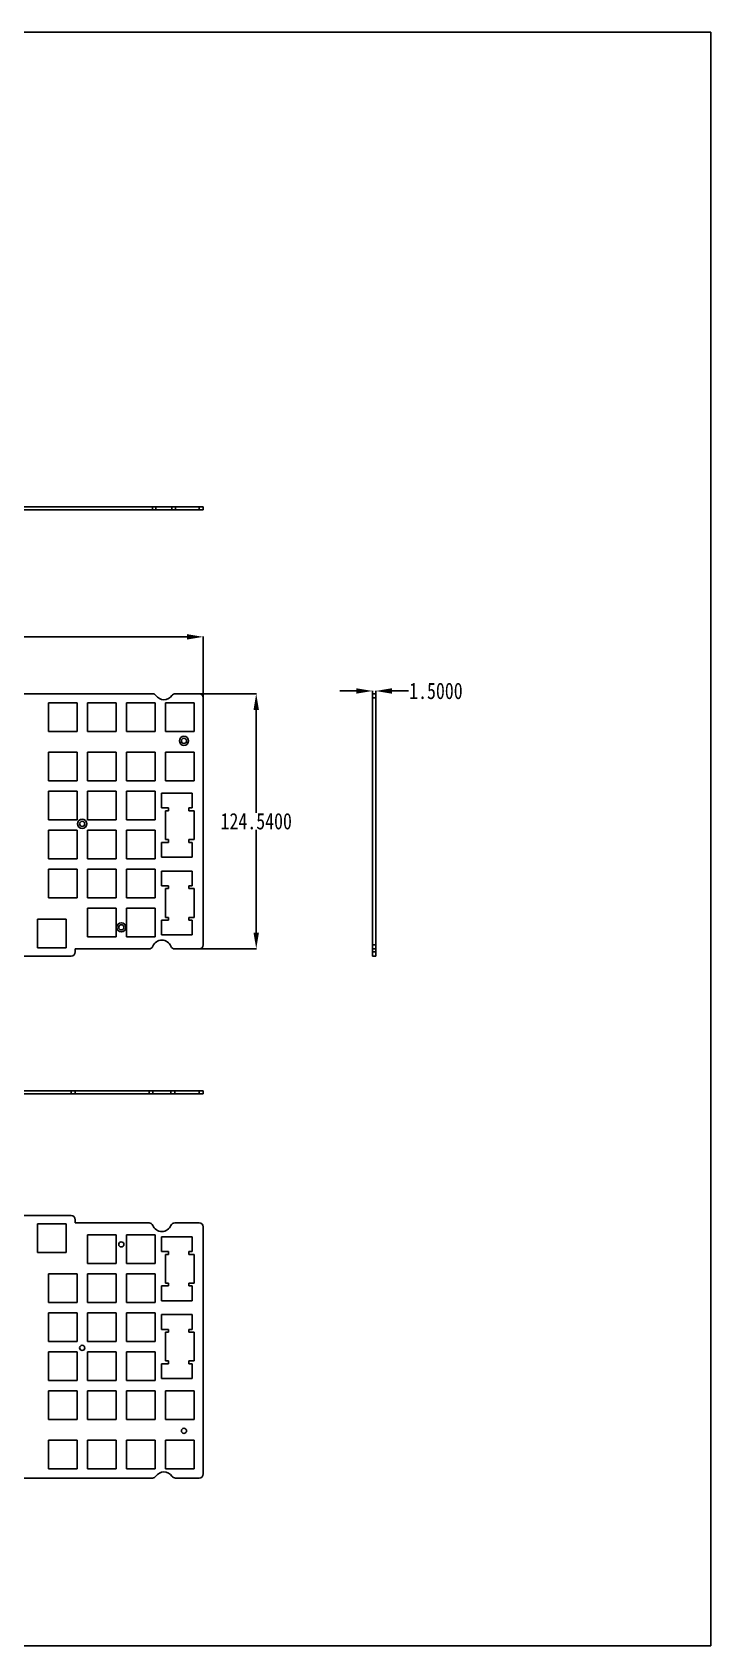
# Model space of a CAD drawing. Header units: inches. Extents: x 0 to 787, y 0 to 787.
# Drawn here: x 456 to 787, y 0 to 787 of the extents above; entities that cross this region are included whole.
import ezdxf

# ---------------------------------------------------------------- set-up
doc = ezdxf.new("R2010")
doc.units = ezdxf.units.IN
doc.header["$LTSCALE"] = 51.326917
doc.header["$MEASUREMENT"] = 0
doc.header["$PDMODE"] = 3
doc.header["$PDSIZE"] = 0.3125
doc.layers.get('0').update_dxf_attribs({"linetype": 'CONTINUOUS'})
doc.layers.get('Defpoints').update_dxf_attribs({"linetype": 'CONTINUOUS'})
doc.styles.get("Standard").update_dxf_attribs({"font": 'txt', "width": 0.8})
doc.dimstyles.get("Standard").update_dxf_attribs({"dimtxt": 0.15625, "dimasz": 0.1875, "dimexe": 0.125, "dimexo": 0.0625, "dimgap": 0.09, "dimtad": 0, "dimtih": 1, "dimtoh": 1, "dimzin": 4, "dimdsep": 46, "dimtxsty": 'Standard', "dimblk": '_FILLED', "dimblk1": '_FILLED', "dimblk2": '_FILLED', "dimcen": 0.09, "dimazin": 1, "dimtp": 0.01, "dimtm": 0.01, "dimtfac": 1, "dimtofl": 0, "dimtmove": 0, "dimatfit": 3, "dimldrblk": '_FILLED', "dimfxl": 1, "dimtolj": 1, "dimtzin": 4, "dimarcsym": 0})

# ---------------------------------------------------------------- blocks, each defined once
blk = doc.blocks.new('_FILLED')
at = {"color": 0, "linetype": 'ByBlock'}
blk.add_solid([(0, 0), (-1, 0.167), (-1, -0.167)], dxfattribs=at)
blk = doc.blocks.new('*D2')
at = {"color": 0, "lineweight": -2, "transparency": 16777216}
for p, q in [((537.67, 464.61), (565.58, 464.61)), ((565.46, 456.61), (565.46, 406.43)), ((565.46, 348.07), (565.46, 398.25)), ((537.67, 340.07), (565.58, 340.07))]:
    blk.add_line(p, q, dxfattribs=at)
at = {"layer": 'Defpoints', "color": 0, "transparency": 16777216}
for p in [(537.6, 464.61), (537.6, 340.07), (565.46, 340.07)]:
    blk.add_point(p, dxfattribs=at)
at = {"color": 0, "lineweight": -2, "transparency": 16777216, "xscale": 8, "yscale": 8, "zscale": 8}
for p, rotation in [((565.46, 464.61), 90), ((565.46, 340.07), 270)]:
    blk.add_blockref('_FILLED', p, dxfattribs=dict(at, rotation=rotation))
at = {"color": 0, "transparency": 16777216, "insert": (565.46, 402.34), "char_height": 8, "attachment_point": 5}
blk.add_mtext('\\A1;124.5400', dxfattribs=at)
blk = doc.blocks.new('*D3')
at = {"color": 0, "lineweight": -2, "transparency": 16777216}
for p, q in [((163.15, 462.67), (163.15, 492.48)), ((171.15, 492.35), (329.95, 492.35)), ((531.6, 492.35), (372.8, 492.35)), ((539.6, 462.67), (539.6, 492.48))]:
    blk.add_line(p, q, dxfattribs=at)
at = {"layer": 'Defpoints', "color": 0, "transparency": 16777216}
for p in [(539.6, 492.35), (163.15, 462.61), (539.6, 462.61)]:
    blk.add_point(p, dxfattribs=at)
at = {"color": 0, "lineweight": -2, "transparency": 16777216, "xscale": 8, "yscale": 8, "zscale": 8, "rotation": 180}
blk.add_blockref('_FILLED', (163.15, 492.35), dxfattribs=at)
at = {"color": 0, "lineweight": -2, "transparency": 16777216, "xscale": 8, "yscale": 8, "zscale": 8}
blk.add_blockref('_FILLED', (539.6, 492.35), dxfattribs=at)
at = {"color": 0, "transparency": 16777216, "insert": (351.38, 492.35), "char_height": 8, "attachment_point": 5}
blk.add_mtext('\\A1;376.4500', dxfattribs=at)
blk = doc.blocks.new('*D4')
at = {"color": 0, "lineweight": -2, "transparency": 16777216}
for p, q in [((614.28, 465.94), (606.28, 465.94)), ((622.28, 462.67), (622.28, 466.06)), ((623.78, 462.67), (623.78, 466.06)), ((631.78, 465.94), (639.78, 465.94))]:
    blk.add_line(p, q, dxfattribs=at)
at = {"layer": 'Defpoints', "color": 0, "transparency": 16777216}
for p in [(623.78, 465.94), (622.28, 462.61), (623.78, 462.61)]:
    blk.add_point(p, dxfattribs=at)
at = {"color": 0, "lineweight": -2, "transparency": 16777216, "xscale": 8, "yscale": 8, "zscale": 8}
blk.add_blockref('_FILLED', (622.28, 465.94), dxfattribs=at)
at = {"color": 0, "lineweight": -2, "transparency": 16777216, "xscale": 8, "yscale": 8, "zscale": 8, "rotation": 180}
blk.add_blockref('_FILLED', (623.78, 465.94), dxfattribs=at)
at = {"color": 0, "transparency": 16777216, "insert": (653.2, 465.94), "char_height": 8, "attachment_point": 5}
blk.add_mtext('\\A1;1.5000', dxfattribs=at)

msp = doc.modelspace()

# ---------------------------------------------------------------- linework, layer by layer
at = {"color": 7, "linetype": 'Continuous'}
for p, q in [((0, 787.40157), (787.40157, 787.40157)), ((787.40157, 0), (787.40157, 787.40157)), ((163.15295, 555.86811), (539.60295, 555.86811)), ((163.15295, 554.36811), (539.60295, 554.36811)), ((514.78563, 554.36811), (514.78563, 555.86811)), ((516.44261, 555.86811), (516.44261, 554.36811)), ((524.31329, 554.36811), (524.31329, 555.86811)), ((525.97028, 555.86811), (525.97028, 554.36811)), ((537.60295, 554.36811), (537.60295, 555.86811)), ((539.60295, 555.86811), (539.60295, 554.36811)), ((411.97028, 464.61055), (514.78563, 464.61055)), ((525.97028, 464.61055), (537.60295, 464.61055)), ((622.2815, 464.61055), (622.2815, 336.57055)), ((622.2815, 464.61055), (623.7815, 464.61055)), ((623.7815, 336.57055), (623.7815, 464.61055)), ((463.95295, 460.11055), (477.95295, 460.11055)), ((463.95295, 446.11055), (463.95295, 460.11055)), ((477.95295, 460.11055), (477.95295, 446.11055)), ((483.00295, 460.11055), (497.00295, 460.11055)), ((483.00295, 446.11055), (483.00295, 460.11055)), ((497.00295, 460.11055), (497.00295, 446.11055)), ((502.05295, 460.11055), (516.05295, 460.11055)), ((502.05295, 446.11055), (502.05295, 460.11055)), ((516.05295, 460.11055), (516.05295, 446.11055)), ((521.10295, 460.11055), (535.10295, 460.11055)), ((521.10295, 446.11055), (521.10295, 460.11055)), ((535.10295, 460.11055), (535.10295, 446.11055)), ((539.60295, 462.61055), (539.60295, 342.07055)), ((623.7815, 462.61055), (622.2815, 462.61055)), ((477.95295, 446.11055), (463.95295, 446.11055)), ((497.00295, 446.11055), (483.00295, 446.11055)), ((516.05295, 446.11055), (502.05295, 446.11055)), ((535.10295, 446.11055), (521.10295, 446.11055)), ((463.95295, 436.11055), (477.95295, 436.11055)), ((463.95295, 422.11055), (463.95295, 436.11055)), ((477.95295, 436.11055), (477.95295, 422.11055)), ((483.00295, 436.11055), (497.00295, 436.11055)), ((483.00295, 422.11055), (483.00295, 436.11055)), ((497.00295, 436.11055), (497.00295, 422.11055)), ((502.05295, 436.11055), (516.05295, 436.11055)), ((502.05295, 422.11055), (502.05295, 436.11055)), ((516.05295, 436.11055), (516.05295, 422.11055)), ((521.10295, 436.11055), (535.10295, 436.11055)), ((521.10295, 422.11055), (521.10295, 436.11055)), ((535.10295, 436.11055), (535.10295, 422.11055)), ((477.95295, 422.11055), (463.95295, 422.11055)), ((497.00295, 422.11055), (483.00295, 422.11055)), ((516.05295, 422.11055), (502.05295, 422.11055)), ((535.10295, 422.11055), (521.10295, 422.11055)), ((463.95295, 417.06055), (477.95295, 417.06055)), ((463.95295, 403.06055), (463.95295, 417.06055)), ((477.95295, 417.06055), (477.95295, 403.06055)), ((483.00295, 417.06055), (497.00295, 417.06055)), ((483.00295, 403.06055), (483.00295, 417.06055)), ((497.00295, 417.06055), (497.00295, 403.06055)), ((502.05295, 417.06055), (516.05295, 417.06055)), ((502.05295, 403.06055), (502.05295, 417.06055)), ((516.05295, 417.06055), (516.05295, 403.06055)), ((519.16295, 416.07055), (534.10295, 416.07055)), ((519.16295, 408.87055), (519.16295, 416.07055)), ((534.10295, 416.07055), (534.10295, 408.87055)), ((477.95295, 403.06055), (463.95295, 403.06055)), ((497.00295, 403.06055), (483.00295, 403.06055)), ((516.05295, 403.06055), (502.05295, 403.06055)), ((522.60295, 408.87055), (519.16295, 408.87055)), ((521.10295, 407.47055), (522.60295, 407.47055)), ((521.10295, 393.47055), (521.10295, 407.47055)), ((522.60295, 407.47055), (522.60295, 408.87055)), ((534.10295, 408.87055), (532.60295, 408.87055)), ((532.60295, 408.87055), (532.60295, 407.47055)), ((532.60295, 407.47055), (535.10295, 407.47055)), ((535.10295, 407.47055), (535.10295, 393.47055)), ((463.95295, 398.01055), (477.95295, 398.01055)), ((463.95295, 384.01055), (463.95295, 398.01055)), ((477.95295, 398.01055), (477.95295, 384.01055)), ((483.00295, 398.01055), (497.00295, 398.01055)), ((483.00295, 384.01055), (483.00295, 398.01055)), ((497.00295, 398.01055), (497.00295, 384.01055)), ((502.05295, 398.01055), (516.05295, 398.01055)), ((502.05295, 384.01055), (502.05295, 398.01055)), ((516.05295, 398.01055), (516.05295, 384.01055)), ((519.16295, 392.07055), (522.60295, 392.07055)), ((519.16295, 384.87055), (519.16295, 392.07055)), ((522.60295, 393.47055), (521.10295, 393.47055)), ((522.60295, 392.07055), (522.60295, 393.47055)), ((535.10295, 393.47055), (532.60295, 393.47055)), ((532.60295, 393.47055), (532.60295, 392.07055)), ((532.60295, 392.07055), (534.10295, 392.07055)), ((534.10295, 392.07055), (534.10295, 384.87055)), ((477.95295, 384.01055), (463.95295, 384.01055)), ((463.95295, 378.96055), (477.95295, 378.96055)), ((463.95295, 364.96055), (463.95295, 378.96055)), ((477.95295, 378.96055), (477.95295, 364.96055)), ((497.00295, 384.01055), (483.00295, 384.01055)), ((483.00295, 378.96055), (497.00295, 378.96055)), ((483.00295, 364.96055), (483.00295, 378.96055)), ((497.00295, 378.96055), (497.00295, 364.96055)), ((516.05295, 384.01055), (502.05295, 384.01055)), ((502.05295, 378.96055), (516.05295, 378.96055)), ((502.05295, 364.96055), (502.05295, 378.96055)), ((516.05295, 378.96055), (516.05295, 364.96055)), ((534.10295, 384.87055), (519.16295, 384.87055)), ((519.16295, 378.07055), (534.10295, 378.07055)), ((519.16295, 370.87055), (519.16295, 378.07055)), ((534.10295, 378.07055), (534.10295, 370.87055)), ((522.60295, 370.87055), (519.16295, 370.87055)), ((522.60295, 369.47055), (522.60295, 370.87055)), ((534.10295, 370.87055), (532.60295, 370.87055)), ((532.60295, 370.87055), (532.60295, 369.47055)), ((477.95295, 364.96055), (463.95295, 364.96055)), ((497.00295, 364.96055), (483.00295, 364.96055)), ((516.05295, 364.96055), (502.05295, 364.96055)), ((521.10295, 369.47055), (522.60295, 369.47055)), ((521.10295, 355.47055), (521.10295, 369.47055)), ((532.60295, 369.47055), (535.10295, 369.47055)), ((535.10295, 369.47055), (535.10295, 355.47055)), ((458.61295, 354.57055), (472.61295, 354.57055)), ((458.61295, 340.57055), (458.61295, 354.57055)), ((472.61295, 354.57055), (472.61295, 340.57055)), ((483.00295, 359.91055), (497.00295, 359.91055)), ((483.00295, 345.91055), (483.00295, 359.91055)), ((497.00295, 359.91055), (497.00295, 345.91055)), ((502.05295, 359.91055), (516.05295, 359.91055)), ((502.05295, 345.91055), (502.05295, 359.91055)), ((516.05295, 359.91055), (516.05295, 345.91055)), ((522.60295, 355.47055), (521.10295, 355.47055)), ((522.60295, 354.07055), (522.60295, 355.47055)), ((535.10295, 355.47055), (532.60295, 355.47055)), ((532.60295, 355.47055), (532.60295, 354.07055)), ((519.16295, 354.07055), (522.60295, 354.07055)), ((519.16295, 346.87055), (519.16295, 354.07055)), ((534.10295, 346.87055), (519.16295, 346.87055)), ((532.60295, 354.07055), (534.10295, 354.07055)), ((534.10295, 354.07055), (534.10295, 346.87055)), ((472.61295, 340.57055), (458.61295, 340.57055)), ((477.10295, 340.07055), (513.10005, 340.07055)), ((477.10295, 340.07055), (477.10295, 338.57055)), ((497.00295, 345.91055), (483.00295, 345.91055)), ((516.05295, 345.91055), (502.05295, 345.91055)), ((525.65586, 340.07055), (537.60295, 340.07055)), ((622.2815, 342.07055), (623.7815, 342.07055)), ((623.7815, 340.07055), (622.2815, 340.07055)), ((475.10295, 336.57055), (418.01295, 336.57055)), ((622.2815, 338.57055), (623.7815, 338.57055)), ((623.7815, 336.57055), (622.2815, 336.57055)), ((163.15295, 270.87795), (539.60295, 270.87795)), ((163.15295, 269.37795), (539.60295, 269.37795)), ((475.10295, 269.37795), (475.10295, 270.87795)), ((477.10295, 270.87795), (477.10295, 269.37795)), ((513.10005, 269.37795), (513.10005, 270.87795)), ((514.96017, 270.87795), (514.96017, 269.37795)), ((523.79574, 269.37795), (523.79574, 270.87795)), ((525.65586, 270.87795), (525.65586, 269.37795)), ((537.60295, 269.37795), (537.60295, 270.87795)), ((539.60295, 270.87795), (539.60295, 269.37795)), ((475.10295, 209.88614), (418.01295, 209.88614)), ((472.61295, 205.88614), (458.61295, 205.88614)), ((458.61295, 205.88614), (458.61295, 191.88614)), ((472.61295, 191.88614), (472.61295, 205.88614)), ((477.10295, 206.38614), (477.10295, 207.88614)), ((477.10295, 206.38614), (513.10005, 206.38614)), ((525.65586, 206.38614), (537.60295, 206.38614)), ((497.00295, 200.54614), (483.00295, 200.54614)), ((483.00295, 200.54614), (483.00295, 186.54614)), ((497.00295, 186.54614), (497.00295, 200.54614)), ((516.05295, 200.54614), (502.05295, 200.54614)), ((502.05295, 200.54614), (502.05295, 186.54614)), ((516.05295, 186.54614), (516.05295, 200.54614)), ((534.10295, 199.58614), (519.16295, 199.58614)), ((519.16295, 199.58614), (519.16295, 192.38614)), ((534.10295, 192.38614), (534.10295, 199.58614)), ((539.60295, 83.84614), (539.60295, 204.38614)), ((458.61295, 191.88614), (472.61295, 191.88614)), ((519.16295, 192.38614), (522.60295, 192.38614)), ((522.60295, 190.98614), (521.10295, 190.98614)), ((521.10295, 190.98614), (521.10295, 176.98614)), ((522.60295, 192.38614), (522.60295, 190.98614)), ((532.60295, 192.38614), (534.10295, 192.38614)), ((532.60295, 190.98614), (532.60295, 192.38614)), ((535.10295, 190.98614), (532.60295, 190.98614)), ((535.10295, 176.98614), (535.10295, 190.98614)), ((477.95295, 181.49614), (463.95295, 181.49614)), ((463.95295, 181.49614), (463.95295, 167.49614)), ((477.95295, 167.49614), (477.95295, 181.49614)), ((483.00295, 186.54614), (497.00295, 186.54614)), ((497.00295, 181.49614), (483.00295, 181.49614)), ((483.00295, 181.49614), (483.00295, 167.49614)), ((497.00295, 167.49614), (497.00295, 181.49614)), ((502.05295, 186.54614), (516.05295, 186.54614)), ((516.05295, 181.49614), (502.05295, 181.49614)), ((502.05295, 181.49614), (502.05295, 167.49614)), ((516.05295, 167.49614), (516.05295, 181.49614)), ((522.60295, 175.58614), (519.16295, 175.58614)), ((519.16295, 175.58614), (519.16295, 168.38614)), ((521.10295, 176.98614), (522.60295, 176.98614)), ((522.60295, 176.98614), (522.60295, 175.58614)), ((532.60295, 176.98614), (535.10295, 176.98614)), ((532.60295, 175.58614), (532.60295, 176.98614)), ((534.10295, 175.58614), (532.60295, 175.58614)), ((534.10295, 168.38614), (534.10295, 175.58614)), ((463.95295, 167.49614), (477.95295, 167.49614)), ((483.00295, 167.49614), (497.00295, 167.49614)), ((502.05295, 167.49614), (516.05295, 167.49614)), ((519.16295, 168.38614), (534.10295, 168.38614)), ((477.95295, 162.44614), (463.95295, 162.44614)), ((463.95295, 162.44614), (463.95295, 148.44614)), ((477.95295, 148.44614), (477.95295, 162.44614)), ((497.00295, 162.44614), (483.00295, 162.44614)), ((483.00295, 162.44614), (483.00295, 148.44614)), ((497.00295, 148.44614), (497.00295, 162.44614)), ((516.05295, 162.44614), (502.05295, 162.44614)), ((502.05295, 162.44614), (502.05295, 148.44614)), ((516.05295, 148.44614), (516.05295, 162.44614)), ((534.10295, 161.58614), (519.16295, 161.58614)), ((519.16295, 161.58614), (519.16295, 154.38614)), ((534.10295, 154.38614), (534.10295, 161.58614)), ((519.16295, 154.38614), (522.60295, 154.38614)), ((522.60295, 152.98614), (521.10295, 152.98614)), ((521.10295, 152.98614), (521.10295, 138.98614)), ((522.60295, 154.38614), (522.60295, 152.98614)), ((532.60295, 154.38614), (534.10295, 154.38614)), ((532.60295, 152.98614), (532.60295, 154.38614)), ((535.10295, 152.98614), (532.60295, 152.98614)), ((535.10295, 138.98614), (535.10295, 152.98614)), ((463.95295, 148.44614), (477.95295, 148.44614)), ((477.95295, 143.39614), (463.95295, 143.39614)), ((463.95295, 143.39614), (463.95295, 129.39614)), ((477.95295, 129.39614), (477.95295, 143.39614)), ((483.00295, 148.44614), (497.00295, 148.44614)), ((497.00295, 143.39614), (483.00295, 143.39614)), ((483.00295, 143.39614), (483.00295, 129.39614)), ((497.00295, 129.39614), (497.00295, 143.39614)), ((502.05295, 148.44614), (516.05295, 148.44614)), ((516.05295, 143.39614), (502.05295, 143.39614)), ((502.05295, 143.39614), (502.05295, 129.39614)), ((516.05295, 129.39614), (516.05295, 143.39614)), ((522.60295, 137.58614), (519.16295, 137.58614)), ((519.16295, 137.58614), (519.16295, 130.38614)), ((521.10295, 138.98614), (522.60295, 138.98614)), ((522.60295, 138.98614), (522.60295, 137.58614)), ((532.60295, 138.98614), (535.10295, 138.98614)), ((532.60295, 137.58614), (532.60295, 138.98614)), ((534.10295, 137.58614), (532.60295, 137.58614)), ((534.10295, 130.38614), (534.10295, 137.58614)), ((463.95295, 129.39614), (477.95295, 129.39614)), ((483.00295, 129.39614), (497.00295, 129.39614)), ((502.05295, 129.39614), (516.05295, 129.39614)), ((519.16295, 130.38614), (534.10295, 130.38614)), ((477.95295, 124.34614), (463.95295, 124.34614)), ((463.95295, 124.34614), (463.95295, 110.34614)), ((477.95295, 110.34614), (477.95295, 124.34614)), ((497.00295, 124.34614), (483.00295, 124.34614)), ((483.00295, 124.34614), (483.00295, 110.34614)), ((497.00295, 110.34614), (497.00295, 124.34614)), ((516.05295, 124.34614), (502.05295, 124.34614)), ((502.05295, 124.34614), (502.05295, 110.34614)), ((516.05295, 110.34614), (516.05295, 124.34614)), ((535.10295, 124.34614), (521.10295, 124.34614)), ((521.10295, 124.34614), (521.10295, 110.34614)), ((535.10295, 110.34614), (535.10295, 124.34614)), ((463.95295, 110.34614), (477.95295, 110.34614)), ((483.00295, 110.34614), (497.00295, 110.34614)), ((502.05295, 110.34614), (516.05295, 110.34614)), ((521.10295, 110.34614), (535.10295, 110.34614)), ((477.95295, 100.34614), (463.95295, 100.34614)), ((463.95295, 100.34614), (463.95295, 86.34614)), ((477.95295, 86.34614), (477.95295, 100.34614)), ((497.00295, 100.34614), (483.00295, 100.34614)), ((483.00295, 100.34614), (483.00295, 86.34614)), ((497.00295, 86.34614), (497.00295, 100.34614)), ((516.05295, 100.34614), (502.05295, 100.34614)), ((502.05295, 100.34614), (502.05295, 86.34614)), ((516.05295, 86.34614), (516.05295, 100.34614)), ((535.10295, 100.34614), (521.10295, 100.34614)), ((521.10295, 100.34614), (521.10295, 86.34614)), ((535.10295, 86.34614), (535.10295, 100.34614)), ((411.97028, 81.84614), (514.78563, 81.84614)), ((463.95295, 86.34614), (477.95295, 86.34614)), ((483.00295, 86.34614), (497.00295, 86.34614)), ((502.05295, 86.34614), (516.05295, 86.34614)), ((521.10295, 86.34614), (535.10295, 86.34614)), ((525.97028, 81.84614), (537.60295, 81.84614)), ((0, 0), (787.40157, 0))]:
    msp.add_line(p, q, dxfattribs=at)
for centre, radius in [((530.17795, 441.59055), 2.25), ((530.17795, 441.59055), 1.25), ((480.47795, 401.09055), 2.25), ((480.47795, 401.09055), 1.25), ((499.57795, 350.59055), 2.25), ((499.57795, 350.59055), 1.25), ((499.57795, 195.86614), 1.25), ((480.47795, 145.36614), 1.25), ((530.17795, 104.86614), 1.25)]:
    msp.add_circle(centre, radius, dxfattribs=at)
for centre, radius, start, end in [((514.78563, 462.61055), 2, 34.05579779, 90), ((525.97028, 462.61055), 2, 90, 145.94420221), ((537.60295, 462.61055), 2, 0, 90), ((520.37795, 466.39055), 4.75, 214.05579772, 325.94420228), ((513.10005, 342.07055), 2, 270, 338.444186), ((519.37795, 339.59055), 4.75, 21.55581396, 158.44418604), ((525.65586, 342.07055), 2, 201.55581399, 270), ((537.60295, 342.07055), 2, 270, 360), ((475.10295, 338.57055), 2, 270, 360), ((475.10295, 207.88614), 2, 0, 90), ((513.10005, 204.38614), 2, 21.555814, 90), ((519.37795, 206.86614), 4.75, 201.55581396, 338.44418604), ((525.65586, 204.38614), 2, 90, 158.44418601), ((537.60295, 204.38614), 2, 0, 90), ((514.78563, 83.84614), 2, 270, 325.9442022), ((520.37795, 80.06614), 4.75, 34.05579773, 145.94420228), ((525.97028, 83.84614), 2, 214.05579778, 270), ((537.60295, 83.84614), 2, 270, 360)]:
    msp.add_arc(centre, radius, start, end, dxfattribs=at)

# ---------------------------------------------------------------- dimensions: what is measured, and where the dimension line sits
for base, p1, p2, picture, middle in [((539.60295, 492.35387), (163.15295, 462.61055), (539.60295, 462.61055), '*D3', (351.37795, 492.35387)), ((623.7815, 465.93529), (622.2815, 462.61055), (623.7815, 462.61055), '*D4', (653.20483, 465.93529))]:
    dim = msp.add_linear_dim(base=base, p1=p1, p2=p2, dimstyle='Standard', override={"dimtxt": 8, "dimasz": 8, "dimdec": 4, "dimzin": 0, "dimcen": 8.39895, "dimadec": 0, "dimazin": 0, "dimtp": 0, "dimtm": 0, "dimtdec": 4, "dimtzin": 0})
    dim.commit()
    dim.dimension.update_dxf_attribs({"geometry": picture, "text_midpoint": middle})
dim = msp.add_linear_dim(base=(565.45686, 340.07055), p1=(537.60295, 464.61055), p2=(537.60295, 340.07055), angle=90, dimstyle='Standard', override={"dimtxt": 8, "dimasz": 8, "dimdec": 4, "dimzin": 0, "dimcen": 8.39895, "dimadec": 0, "dimazin": 0, "dimtp": 0, "dimtm": 0, "dimtdec": 4, "dimtzin": 0})
dim.commit()
dim.dimension.update_dxf_attribs({"geometry": '*D2', "text_midpoint": (565.45686, 402.34055), "dimtype": 160})

doc.saveas('drawing.dxf')
